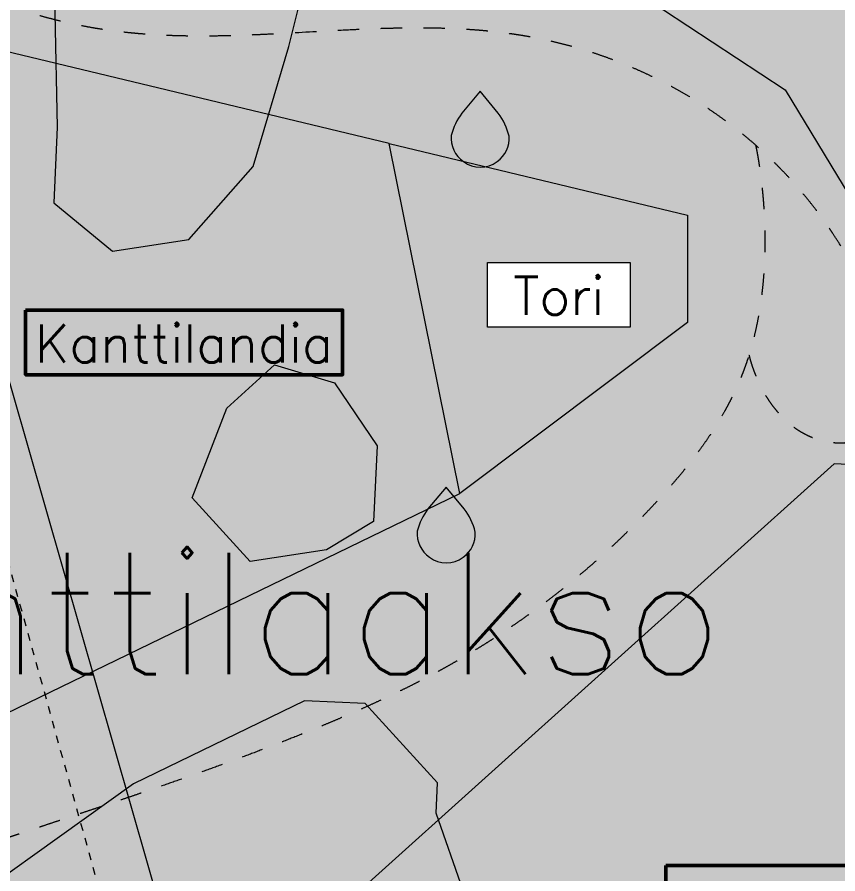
# Model space of a CAD drawing. Header units: millimetres. Extents: x 396621004 to 402046651, y 6785344214 to 6789799943.
# Drawn here: x 398790852 to 398844890, y 6786903407 to 6786959849 of the extents above; entities that cross this region are included whole.
import ezdxf

# ---------------------------------------------------------------- set-up
doc = ezdxf.new("R2010")
doc.units = ezdxf.units.MM
doc.header["$MEASUREMENT"] = 0
for name, pattern in [('Katkoviiva', [4233.333333, 2116.666667, -2116.666667]), ('Katkoviiva kopio', [1000, 500, -500]), ('Katkoviiva tiheä', [2822.222222, 1411.111111, -1411.111111])]:
    doc.linetypes.add(name, pattern=pattern)
for name, color, linetype, lineweight in [('01 Ilmakuva - tiet_Kynä_nro__2', 8, 'Continuous', 15), ('02 Johtolinjat_Kynä_nro__101', 252, 'Continuous', 15), ('02 Korkeuskayrat_Kynä_nro__2', 8, 'Continuous', 15), ('03 Bajamajat_Kynä_nro__1', 7, 'Continuous', 13), ('03 Ohjelmalaaksot_Kynä_nro__1', 7, 'Continuous', 13), ('03 Reitit_Kynä_nro__120', 7, 'Continuous', 20)]:
    doc.layers.add(name, color=color, linetype=linetype, lineweight=lineweight)
for name, color, linetype, lineweight, true_color in [('03 Bajamajat_Kynä_nro__5', 7, 'Continuous', 25, 0x40a5ff), ('03 Ohjelmalaaksot_Kynä_nro__201', 7, 'Continuous', 50, 0x992dbe), ('03 Ohjelmalaaksot_Kynä_nro__203', 7, 'Continuous', 50, 0xf6ea27), ('03 Ohjelmalaaksot_Kynä_nro__204', 7, 'Continuous', 50, 0x83e1e0), ('03 Ohjelmalaaksot_Kynä_nro__224', 7, 'Continuous', 0, 0xa1e8e9)]:
    doc.layers.add(name, color=color, linetype=linetype, lineweight=lineweight, true_color=true_color)

msp = doc.modelspace()

# ---------------------------------------------------------------- hatches: boundary and pattern name
at = {"layer": '03 Bajamajat_Kynä_nro__5', "linetype": 'Continuous', "lineweight": 25, "true_color": 0x40a5ff}
for points in [[(398819430.36, 6786952062.02, 0.27129583), (398820245.27, 6786950338.18, 0.34117892), (398822454.93, 6786950338.18, 0.26849505), (398823238.75, 6786951998.79, 0.1165543), (398822518.7, 6786953521.97), (398821342.27, 6786954961.22), (398820130.49, 6786953521.97, 0.09719087)], [(398817196.78, 6786925991.6, 0.27129583), (398818011.69, 6786924267.75, 0.34117892), (398820221.35, 6786924267.75, 0.26849505), (398821005.17, 6786925928.36, 0.1165543), (398820285.12, 6786927451.54), (398819108.68, 6786928890.8), (398817896.9, 6786927451.54, 0.09719087)]]:
    msp.add_hatch(color=153, dxfattribs=at).paths.add_polyline_path(points)
at = {"layer": '03 Ohjelmalaaksot_Kynä_nro__204', "linetype": 'Continuous', "lineweight": 0, "true_color": 0x417070}
for points in [[(398825688.23, 6786998032.15), (398831815.62, 6786961415.73), (398841424.13, 6786955066.53), (398850814.66, 6786939548.31), (398888818.23, 6786936374.46), (398882438.66, 6786949527.93), (398852292.67, 6787012714.58)], [(398786149.17, 6786930344.57), (398776255.6, 6786907244.21), (398819989.75, 6786928467.14), (398815336.9, 6786951518.47), (398782158.12, 6786959496.82)], [(398819989.75, 6786928467.14), (398815336.9, 6786951518.47), (398834991.69, 6786946792.17), (398834991.69, 6786939726.26)], [(398844651.61, 6786930422.47), (398814009.59, 6786902839.31), (398823310.54, 6786867645.03), (398839745.86, 6786876051.42), (398850999.37, 6786887616.53), (398860695.62, 6786897582.69), (398871702.95, 6786907050.06), (398857189.56, 6786929830.35)]]:
    msp.add_hatch(color=147, dxfattribs=at).paths.add_polyline_path(points)
at = {"layer": '03 Ohjelmalaaksot_Kynä_nro__224', "linetype": 'Continuous', "lineweight": 0, "true_color": 0x507474}
h = msp.add_hatch(color=147, dxfattribs=at)
h.paths.add_polyline_path([(398698903.59, 6787017116.25), (398699080.49, 6787014835.73), (398699526.93, 6787012455.18), (398699779.64, 6787010234.67), (398699813.33, 6787008884.36), (398699939.69, 6787007804.12), (398700605.15, 6787004633.39), (398701068.44, 6787002322.86), (398701944.49, 6786999982.33), (398702197.19, 6786998682.03), (398702593.1, 6786997441.75), (398703494.42, 6786995381.28), (398704378.89, 6786994030.97), (398705010.65, 6786992990.73), (398706088.86, 6786989639.96), (398706619.55, 6786988319.66), (398707310.28, 6786987129.39), (398707723.03, 6786986099.15), (398708186.32, 6786983928.66), (398708295.83, 6786982578.35), (398708127.36, 6786981378.07), (398707680.91, 6786980207.8), (398707242.89, 6786979177.57), (398707150.23, 6786978047.31), (398707065.99, 6786976997.07), (398707251.31, 6786975696.77), (398707664.07, 6786974676.54), (398708548.54, 6786972406.02), (398709710.98, 6786970105.49), (398710342.75, 6786969065.25), (398710822.89, 6786967965), (398711277.76, 6786965654.47), (398711606.28, 6786964494.21), (398712743.45, 6786959142.98), (398713400.49, 6786956682.42), (398713602.65, 6786955602.17), (398713855.36, 6786954371.89), (398713904.03, 6786954111.85), (398716290.13, 6786956112.18), (398722572.31, 6786958372.32), (398738467.07, 6786964090.78), (398748563.37, 6786967723.12), (398766011.35, 6786971606.89), (398782158.12, 6786959496.82), (398786149.17, 6786930344.57), (398769909.9, 6786892427.73), (398766362.02, 6786884143.84), (398747300.52, 6786865082.34), (398746128.31, 6786862879.43), (398746606.05, 6786862870.96), (398748855.13, 6786862550.89), (398750127.09, 6786862450.86), (398751348.5, 6786862630.9), (398752586.76, 6786863031), (398755189.63, 6786863611.13), (398755192.87, 6786863611.99), (398756200.45, 6786863881.19), (398757354.48, 6786864071.23), (398759763.61, 6786863951.21), (398762021.11, 6786863841.18), (398763436.27, 6786863731.16), (398764565.02, 6786863641.14), (398766898.34, 6786862670.91), (398768220.83, 6786862280.82), (398769518.06, 6786861680.69), (398771741.87, 6786860160.34), (398772820.08, 6786859430.17), (398773957.26, 6786858629.99), (398775119.71, 6786858039.85), (398777865.78, 6786856829.58), (398778893.45, 6786856389.48), (398780182.25, 6786855649.31), (398781327.85, 6786854849.12), (398782523.99, 6786853828.89), (398782887.24, 6786853508.82), (398784961.65, 6786851725.85), (398785716.51, 6786851168.28), (398786786.3, 6786850298.08), (398789170.16, 6786848117.58), (398808735.03, 6786863793.09), (398823310.54, 6786867645.03), (398839745.86, 6786876051.42), (398850999.37, 6786887616.53), (398860695.62, 6786897582.69), (398891528.82, 6786924102.23), (398899614.94, 6786934309.2), (398888818.23, 6786936374.46), (398852292.67, 6787012714.58), (398814895.07, 6786992075.64), (398805025.55, 6786990200.9), (398777611.98, 6786984993.62), (398756998.25, 6787058609.49), (398741641.59, 6787048130.63), (398726847.89, 6787049971.25), (398726229.53, 6787049023.55), (398725294.52, 6787048033.32), (398724174.19, 6787047333.16), (398723163.36, 6787047063.1), (398721866.14, 6787046813.04), (398719608.63, 6787046993.08), (398718538.84, 6787047003.09), (398717519.6, 6787046663.01), (398715304.21, 6787045562.76), (398710907.12, 6787043922.38), (398708775.97, 6787042952.16), (398707596.68, 6787042412.03), (398706560.58, 6787041851.91), (398704463.12, 6787039681.41), (398702037.15, 6787037670.95), (398701034.75, 6787036680.72), (398699948.11, 6787035560.47), (398699569.05, 6787034390.2), (398699484.82, 6787033259.94), (398699299.5, 6787030999.42), (398699072.06, 6787026338.36), (398699189.99, 6787021567.27), (398699013.1, 6787019376.76), (398698928.86, 6787018246.51)])
h.paths.add_polyline_path([(398705745.91, 6787014005.8), (398704538.93, 6787020136.94), (398704698.64, 6787020688.27)], flags=0)

# ---------------------------------------------------------------- linework, layer by layer
at = {"layer": '01 Ilmakuva - tiet_Kynä_nro__2', "color": 8, "linetype": 'Katkoviiva kopio', "lineweight": 15, "flags": 128}
msp.add_lwpolyline([(398806436.84, 6786865777.59), (398773855.17, 6786982996.39), (398769488.58, 6787008669.84), (398755507.38, 6787070912.84), (398734034.25, 6787132535.22), (398711105.94, 6787201709.99)], dxfattribs=at)
at = {"layer": '02 Johtolinjat_Kynä_nro__101', "color": 252, "linetype": 'Continuous', "lineweight": 15, "flags": 128}
msp.add_lwpolyline([(399109272.78, 6786429771.88), (399058116.67, 6786493566.47), (399008780.05, 6786556000.75), (398959923.57, 6786617394.8), (398915278.85, 6786682579.71), (398870592.01, 6786747634.6), (398826410.59, 6786812369.41), (398809723.57, 6786868842.33), (398803961.88, 6786888316.78), (398783779.1, 6786958692.88), (398742419.56, 6787103335.97), (398703073.24, 6787240347.32), (398683303.21, 6787308612.94), (398655707.72, 6787374548.02)], dxfattribs=at)
at = {"layer": '02 Korkeuskayrat_Kynä_nro__2', "color": 8, "linetype": 'Continuous', "lineweight": 15, "flags": 128}
for points in [[(398793179.76, 6786967634.93), (398793491.43, 6786952601.49), (398793263.99, 6786947610.35), (398797121.97, 6786944429.62), (398802159.24, 6786945199.79), (398806387.86, 6786950010.9), (398808746.44, 6786957912.7), (398809976.28, 6786962863.84)], [(398842196.29, 6786814219.83), (398843485.09, 6786842186.23), (398841850.92, 6786850268.08), (398842128.9, 6786856269.45), (398840402.08, 6786862350.84), (398840629.51, 6786867351.99), (398838860.57, 6786872433.15), (398839003.77, 6786875433.83), (398823656.1, 6786890157.2), (398820126.64, 6786900329.53), (398820210.87, 6786902319.98), (398818441.93, 6786907411.15), (398818534.59, 6786909411.61), (398813775.29, 6786914632.8), (398809774.12, 6786914812.84), (398798511.85, 6786909331.59), (398784023.38, 6786898979.22)]]:
    msp.add_lwpolyline(points, dxfattribs=at)
msp.add_lwpolyline([(398807786.16, 6786936937.9), (398811736.8, 6786935747.63), (398814550.26, 6786931616.69), (398814322.82, 6786926625.55), (398811231.39, 6786924765.12), (398806194.11, 6786923994.94), (398802378.25, 6786928175.9), (398804652.61, 6786934077.25)], close=True, dxfattribs=at)
at = {"layer": '03 Bajamajat_Kynä_nro__1', "color": 7, "linetype": 'Continuous', "lineweight": 13, "flags": 128}
for points in [[(398819430.36, 6786952062.02, 0.27129583), (398820245.27, 6786950338.18, 0.34117892), (398822454.93, 6786950338.18, 0.26849505), (398823238.75, 6786951998.79, 0.1165543), (398822518.7, 6786953521.97), (398821342.27, 6786954961.22), (398820130.49, 6786953521.97, 0.09719087)], [(398817196.78, 6786925991.6, 0.27129583), (398818011.69, 6786924267.75, 0.34117892), (398820221.35, 6786924267.75, 0.26849505), (398821005.17, 6786925928.36, 0.1165543), (398820285.12, 6786927451.54), (398819108.68, 6786928890.8), (398817896.9, 6786927451.54, 0.09719087)]]:
    msp.add_lwpolyline(points, format="xyb", close=True, dxfattribs=at)
at = {"layer": '03 Ohjelmalaaksot_Kynä_nro__1', "color": 7, "linetype": 'Continuous', "lineweight": 13, "flags": 128}
for points in [[(398825688.23, 6786998032.15), (398831815.62, 6786961415.73), (398841424.13, 6786955066.53), (398850814.66, 6786939548.31), (398888818.23, 6786936374.46), (398882438.66, 6786949527.93), (398852292.67, 6787012714.58)], [(398786149.17, 6786930344.57), (398776255.6, 6786907244.21), (398819989.75, 6786928467.14), (398815336.9, 6786951518.47), (398782158.12, 6786959496.82)], [(398819989.75, 6786928467.14), (398815336.9, 6786951518.47), (398834991.69, 6786946792.17), (398834991.69, 6786939726.26)], [(398844651.61, 6786930422.47), (398814009.59, 6786902839.31), (398823310.54, 6786867645.03), (398839745.86, 6786876051.42), (398850999.37, 6786887616.53), (398860695.62, 6786897582.69), (398871702.95, 6786907050.06), (398857189.56, 6786929830.35)]]:
    msp.add_lwpolyline(points, close=True, dxfattribs=at)
at = {"layer": '03 Ohjelmalaaksot_Kynä_nro__201', "color": 215, "linetype": 'Continuous', "lineweight": 50, "true_color": 0x992dbe, "flags": 128}
msp.add_lwpolyline([(398833561.21, 6786903954.56), (398853416.15, 6786903954.56), (398853416.15, 6786899689.85), (398833561.21, 6786899689.85)], close=True, dxfattribs=at)
at = {"layer": '03 Ohjelmalaaksot_Kynä_nro__203', "color": 2, "linetype": 'Continuous', "lineweight": 50, "true_color": 0xf6ea27, "flags": 128}
msp.add_lwpolyline([(398791402.33, 6786940550.52), (398812278.23, 6786940550.52), (398812278.23, 6786936285.8), (398791402.33, 6786936285.8)], close=True, dxfattribs=at)
at = {"layer": '03 Reitit_Kynä_nro__120', "color": 7, "linetype": 'Katkoviiva', "lineweight": 20}
msp.add_open_spline([(399203204.33, 6787249733.96), (399203204.33, 6787249733.96), (399196614.29, 6787243384.52), (399190300.44, 6787236764.99), (399174404.22, 6787220099.15), (399160261.04, 6787201847.22), (399144273.06, 6787185270.61), (399136449.71, 6787177159.23), (399128156.9, 6787169510.91), (399120386.39, 6787161349.17), (399114200.79, 6787154852.13), (399108330.55, 6787148063.79), (399102202.42, 6787141512.11), (399095175.55, 6787133999.57), (399087794.45, 6787126827.62), (399080702.25, 6787119376.51), (399071914.09, 6787110143.61), (399063606.14, 6787100465.94), (399054898.66, 6787091156.49), (399042553.64, 6787077958.03), (399029569.19, 6787065367.13), (399017757.28, 6787051694.79), (399011004.77, 6787043878.72), (399004692.41, 6787035694.11), (398998121.43, 6787027724.52), (398988918.79, 6787016563.14), (398979335.16, 6787005715.75), (398968980.44, 6786995616.45), (398960286.56, 6786987137.02), (398950863.24, 6786979420.17), (398942326.69, 6786970782.03), (398926985.81, 6786955258.59), (398914216.53, 6786937397.68), (398897847.01, 6786922998.34), (398894897.75, 6786920404.04), (398891755.01, 6786918036.65), (398888786.25, 6786915464.73), (398882906.82, 6786910371.23), (398877329.87, 6786904947.81), (398871985.45, 6786899289.9), (398864552.46, 6786891420.91), (398857075.49, 6786883559.37), (398848298.69, 6786877255.24), (398840381.74, 6786871568.71), (398831397.74, 6786867586.51), (398822907.41, 6786862787.16), (398798827.1, 6786849175.23), (398796916.22, 6786841206.99), (398796916.22, 6786841206.99)], degree=3, knots=[0, 0, 0, 0, 1, 1, 1, 2, 2, 2, 3, 3, 3, 4, 4, 4, 5, 5, 5, 6, 6, 6, 7, 7, 7, 8, 8, 8, 9, 9, 9, 10, 10, 10, 11, 11, 11, 12, 12, 12, 13, 13, 13, 14, 14, 14, 15, 15, 15, 16, 16, 16, 16], dxfattribs=at)
at = {"layer": '03 Reitit_Kynä_nro__120', "color": 7, "linetype": 'Katkoviiva tiheä', "lineweight": 20}
for points, knots in [([(398896149.25, 6786931235.77), (398896149.25, 6786931235.77), (398890331.23, 6786931716.46), (398884499.32, 6786931926.14), (398877684.63, 6786932171.16), (398870858.94, 6786931989.78), (398864047.2, 6786932304.23), (398859896.54, 6786932495.84), (398855626.54, 6786932858.9), (398852281.79, 6786935267.27), (398848577.17, 6786937934.74), (398846793.4, 6786942384.93), (398844168.35, 6786946164.63), (398839755.45, 6786952518.57), (398832967.89, 6786956819.81), (398825402.1, 6786958394.65), (398815642, 6786960426.26), (398805497.79, 6786957423.72), (398795674.74, 6786959170.23), (398788812.25, 6786960390.37), (398782503.36, 6786963765.3), (398777785.74, 6786968901.9), (398773834.21, 6786973204.39), (398771175.52, 6786978496.64), (398771175.52, 6786978496.64)], [0, 0, 0, 0, 1, 1, 1, 2, 2, 2, 3, 3, 3, 4, 4, 4, 5, 5, 5, 6, 6, 6, 7, 7, 7, 8, 8, 8, 8]), ([(398839469.39, 6786951432.65), (398839469.39, 6786951432.65), (398841106.94, 6786944243.81), (398839038.28, 6786937586.87), (398837955.06, 6786934101.08), (398835839.21, 6786931120.3), (398833388.17, 6786928399.7), (398829274.8, 6786923833.95), (398824429.98, 6786920016.07), (398819079.14, 6786917020.45), (398808101.98, 6786910874.98), (398788721.58, 6786905725.23), (398783921.76, 6786903470.21)], [0, 0, 0, 0, 1, 1, 1, 2, 2, 2, 3, 3, 3, 4, 4, 4, 4]), ([(398839038.28, 6786937586.87), (398839038.28, 6786937586.87), (398839842.8, 6786933742.7), (398842916.64, 6786932286.73), (398846050.07, 6786930802.53), (398848991.99, 6786933007.76), (398852281.79, 6786935267.27)], [0, 0, 0, 0, 1, 1, 1, 2, 2, 2, 2])]:
    msp.add_open_spline(points, degree=3, knots=knots, dxfattribs=at)

# ---------------------------------------------------------------- texts
at = {"layer": '03 Ohjelmalaaksot_Kynä_nro__1', "color": 7, "linetype": 'Continuous', "lineweight": 13, "attachment_point": 2}
for s, insert, char_height in [('\\A1;{\\pqc;\\Ftxt.shx;Kanttilandia}', (398801840.28, 6786939597.58), 2500), ('\\A1;{\\pqc;\\Ftxt.shx;Kanttilaakso}', (398804784.41, 6786924564.79), 8000)]:
    msp.add_mtext(s, dxfattribs=dict(at, insert=insert, char_height=char_height))

# ---------------------------------------------------------------- next in the draw order: wipeouts: each hides what was drawn before it
at = {"color": 7, "linetype": 'Continuous', "lineweight": 13, "ltscale": 27194598962.83448}
msp.add_wipeout([(398821828.79, 6786943689.73), (398831212.73, 6786943689.73), (398831212.73, 6786939425.02), (398821828.79, 6786939425.02)], dxfattribs=at).dxf.layer = '03 Ohjelmalaaksot_Kynä_nro__1'

# ---------------------------------------------------------------- next in the draw order: linework, layer by layer
at = {"layer": '03 Ohjelmalaaksot_Kynä_nro__1', "color": 7, "linetype": 'Continuous', "lineweight": 13, "flags": 128}
msp.add_lwpolyline([(398821828.79, 6786943689.73), (398831212.73, 6786943689.73), (398831212.73, 6786939425.02), (398821828.79, 6786939425.02)], close=True, dxfattribs=at)

# ---------------------------------------------------------------- next in the draw order: texts
at = {"layer": '03 Ohjelmalaaksot_Kynä_nro__1', "color": 7, "linetype": 'Continuous', "lineweight": 13, "insert": (398826520.76, 6786942736.78), "char_height": 2500, "attachment_point": 2}
msp.add_mtext('\\A1;{\\pqc;\\Ftxt.shx;Tori}', dxfattribs=at)

doc.saveas('drawing.dxf')
